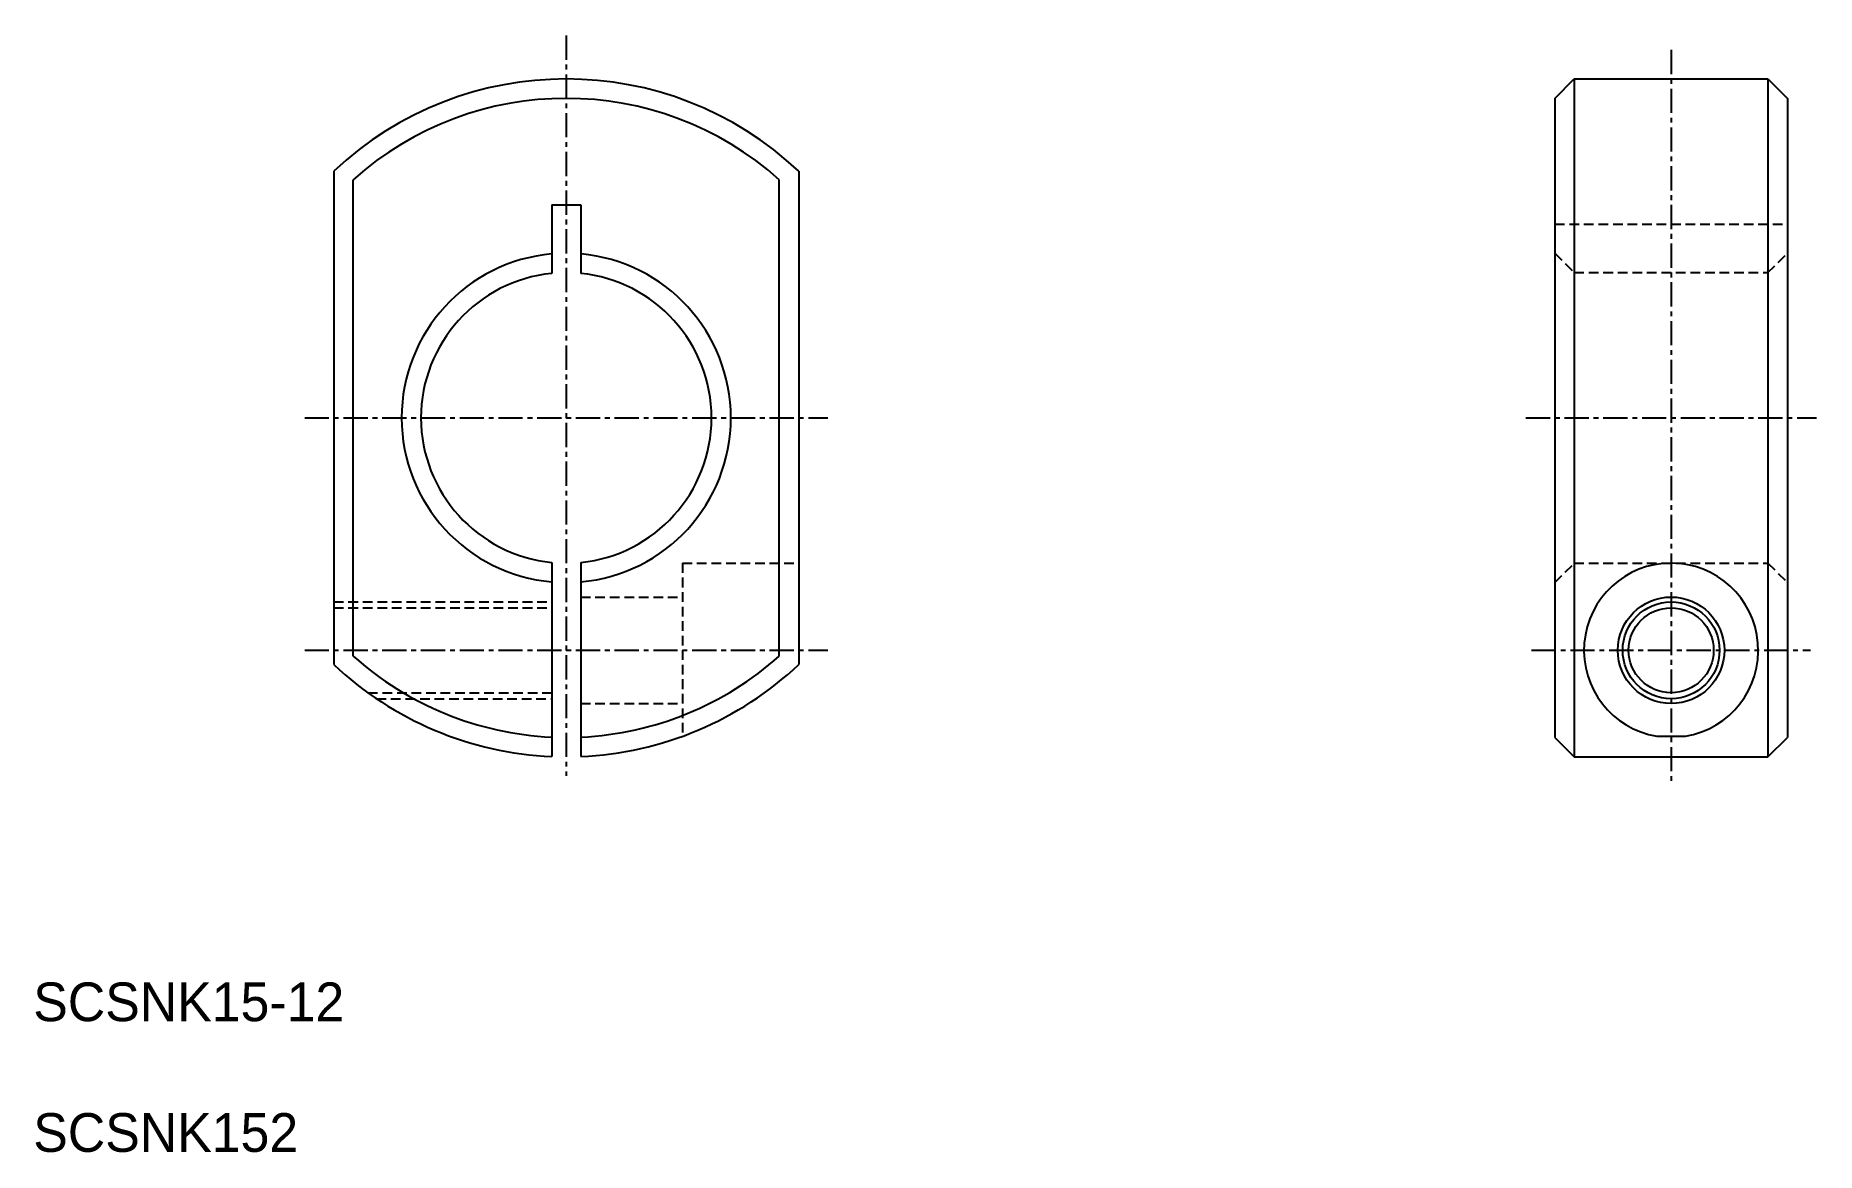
# Model space of a CAD drawing. Extents: x 65 to 157, y 79.2 to 136.9.
import ezdxf

# ---------------------------------------------------------------- set-up
doc = ezdxf.new("R2010")
doc.units = 0
doc.linetypes.add('CENTER', pattern=[2, 1.25, -0.25, 0.25, -0.25])
doc.linetypes.add('DASHED', pattern=[0.75, 0.5, -0.25])
doc.layers.get('0').update_dxf_attribs({"linetype": 'CONTINUOUS'})
doc.layers.add('CENTER', color=1, linetype='CENTER')

msp = doc.modelspace()

# ---------------------------------------------------------------- linework, layer by layer
at = {"color": 7, "linetype": 'CONTINUOUS'}
for p, q in [((143.461, 133.626), (144.461, 134.626)), ((144.461, 134.626), (154.461, 134.626)), ((144.461, 134.626), (144.461, 99.626)), ((154.461, 134.626), (154.461, 99.626)), ((154.461, 134.626), (155.461, 133.626)), ((143.461, 133.626), (143.461, 100.626)), ((155.461, 133.626), (155.461, 100.626)), ((80.419, 129.863), (80.419, 104.388)), ((104.419, 129.863), (104.419, 104.388)), ((81.419, 104.827), (81.419, 129.424)), ((103.419, 104.827), (103.419, 129.424)), ((91.669, 128.126), (93.169, 128.126)), ((91.669, 128.126), (91.669, 124.588)), ((93.169, 128.126), (93.169, 124.588)), ((91.669, 109.663), (91.669, 99.642)), ((93.169, 109.663), (93.169, 99.642)), ((143.461, 100.626), (144.461, 99.626)), ((148.724, 100.686), (150.197, 100.686)), ((154.461, 99.626), (155.461, 100.626)), ((144.461, 99.626), (154.461, 99.626))]:
    msp.add_line(p, q, dxfattribs=at)
at = {"color": 3, "linetype": 'DASHED'}
for p, q in [((143.461, 127.126), (155.461, 127.126)), ((143.461, 125.626), (144.461, 124.626)), ((154.461, 124.626), (155.461, 125.626)), ((144.461, 124.626), (154.461, 124.626)), ((144.461, 124.626), (144.461, 109.626)), ((154.461, 124.626), (154.461, 109.626)), ((98.419, 109.626), (98.419, 100.686)), ((98.419, 109.626), (104.419, 109.626)), ((143.461, 108.626), (144.461, 109.626)), ((144.461, 109.626), (154.461, 109.626)), ((154.461, 109.626), (155.461, 108.626)), ((80.419, 107.626), (91.669, 107.626)), ((93.169, 107.876), (98.419, 107.876)), ((80.419, 107.319), (91.669, 107.319)), ((82.182, 102.932), (91.669, 102.932)), ((82.621, 102.626), (91.669, 102.626)), ((93.169, 102.376), (98.419, 102.376))]:
    msp.add_line(p, q, dxfattribs=at)
at = {"color": 7, "linetype": 'CONTINUOUS'}
for radius in [2.75, 2.193]:
    msp.add_circle((149.461, 105.126), radius, dxfattribs=at)
at = {"color": 3, "linetype": 'CONTINUOUS'}
msp.add_circle((149.461, 105.126), 2.5, dxfattribs=at)
at = {"color": 7, "linetype": 'CONTINUOUS'}
for centre, radius, start, end in [((92.419, 117.126), 17.5, 46.70819, 133.29181), ((92.419, 117.126), 16.5, 48.18969, 131.81031), ((92.419, 117.126), 8.5, 95.06209, 264.93791), ((92.419, 117.126), 8.5, 275.06209, 84.93791), ((92.419, 117.126), 7.5, 95.73917, 264.26083), ((92.419, 117.126), 7.5, 275.73917, 84.26083), ((149.461, 105.126), 4.5, 279.42278, 260.57722), ((92.419, 117.126), 16.5, 228.18969, 267.31328), ((92.419, 117.126), 16.5, 272.68672, 311.81031), ((92.419, 117.126), 17.5, 226.70819, 267.54371), ((92.419, 117.126), 17.5, 272.45629, 313.29181)]:
    msp.add_arc(centre, radius, start, end, dxfattribs=at)
at = {"layer": 'CENTER', "color": 1, "linetype": 'CENTER'}
for p, q in [((92.419, 136.866), (92.419, 98.642)), ((149.461, 136.126), (149.461, 98.126)), ((78.919, 117.126), (105.919, 117.126)), ((141.961, 117.126), (156.961, 117.126)), ((78.919, 105.126), (105.919, 105.126)), ((142.261, 105.126), (156.661, 105.126))]:
    msp.add_line(p, q, dxfattribs=at)

# ---------------------------------------------------------------- texts
at = {"color": 7, "linetype": 'CONTINUOUS'}
for s, p in [('SCSNK15-12', (64.903, 85.973)), ('SCSNK152', (64.903, 79.226))]:
    msp.add_text(s, height=2, dxfattribs=at).set_placement(p)

doc.saveas('drawing.dxf')
